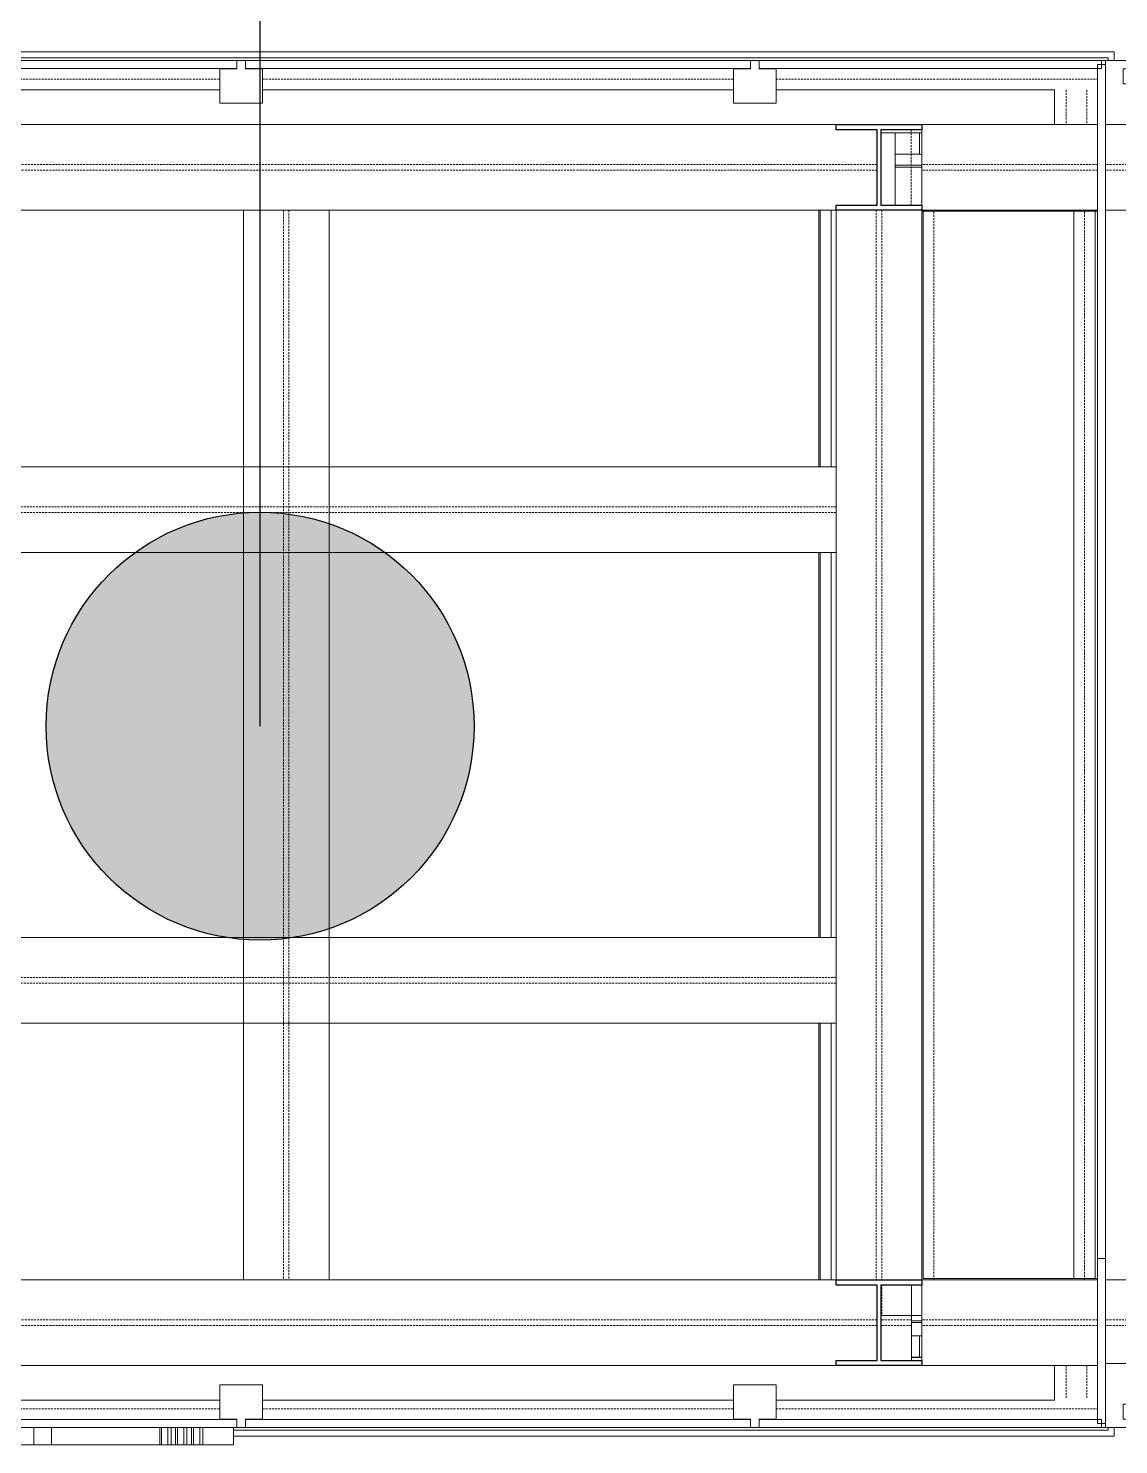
# Model space of a CAD drawing. Header units: millimetres. Extents: x 984 to 425800, y -34355 to 59419.
# Drawn here: x 162264 to 164811, y 12667 to 15977 of the extents above; entities that cross this region are included whole.
import ezdxf

# ---------------------------------------------------------------- set-up
doc = ezdxf.new("R2010")
doc.units = ezdxf.units.MM
doc.linetypes.add('DPA_Hidden 100', pattern=[7.2, 4.7, -2.5])
for name, color, linetype, lineweight in [('A-GENM', 1, 'Continuous', 9), ('A-GLAZ-CURT', 2, 'Continuous', 9), ('A-GLAZ-CWMG', 2, 'Continuous', 9), ('A-ROOF', 2, 'Continuous', 9), ('A-ROOM-IDEN', 3, 'Continuous', 25), ('I-WALL-E', 2, 'Continuous', 9), ('S-BEAM', 2, 'Continuous', 9), ('S-COLS', 6, 'Continuous', 25), ('S-COLS-E', 2, 'Continuous', 9)]:
    doc.layers.add(name, color=color, linetype=linetype, lineweight=lineweight)

# ---------------------------------------------------------------- blocks, each defined once
blk = doc.blocks.new('System Panel - DPA-AR_SP_Glass Panel 19mm-17713060-4110-01 GROUND LEVEL - REFLECTED CEILING PLAN')
at = {"layer": 'A-GLAZ-CURT'}
for p, q in [((-400.125, -9.5), (-400.125, 9.5)), ((-400.125, 9.5), (400.125, 9.5)), ((400.125, 9.5), (400.125, -9.5)), ((400.125, -9.5), (-400.125, -9.5))]:
    blk.add_line(p, q, dxfattribs=at)
blk = doc.blocks.new('H-Wide Flange-Column - H200x200x49_9-17718764-4110-01 GROUND LEVEL - REFLECTED CEILING PLAN')
at = {"layer": 'S-COLS'}
for p, q in [((-100, 100), (100, 100)), ((-100, 88), (-100, 100)), ((100, 100), (100, 88)), ((-4, 88), (-100, 88)), ((-4, -88), (-4, 88)), ((100, 88), (4, 88)), ((4, 88), (4, -88)), ((-100, -100), (-100, -88)), ((-100, -88), (-4, -88)), ((4, -88), (100, -88)), ((100, -88), (100, -100)), ((100, -100), (-100, -100))]:
    blk.add_line(p, q, dxfattribs=at)
blk = doc.blocks.new('H-Wide Flange-Column - H200x200x49_9-V222-4110-01 GROUND LEVEL - REFLECTED CEILING PLAN')
at = {"layer": 'S-COLS'}
for p, q in [((-100, 100), (100, 100)), ((-100, 88), (-100, 100)), ((100, 100), (100, 88)), ((-4, 88), (-100, 88)), ((-4, -88), (-4, 88)), ((100, 88), (4, 88)), ((4, 88), (4, -88)), ((-100, -100), (-100, -88)), ((-100, -88), (-4, -88)), ((4, -88), (100, -88)), ((100, -88), (100, -100)), ((100, -100), (-100, -100))]:
    blk.add_line(p, q, dxfattribs=at)
blk = doc.blocks.new('System Panel - DPA-AR_SP_Glass Panel 19mm-17713062-4110-01 GROUND LEVEL - REFLECTED CEILING PLAN')
at = {"layer": 'A-GLAZ-CURT'}
for p, q in [((-400.125, -9.5), (-400.125, 9.5)), ((-400.125, 9.5), (400.125, 9.5)), ((400.125, 9.5), (400.125, -9.5)), ((400.125, -9.5), (-400.125, -9.5))]:
    blk.add_line(p, q, dxfattribs=at)
blk = doc.blocks.new('System Panel - DPA-AR_SP_Glass Panel 19mm-18236016-4110-01 GROUND LEVEL - REFLECTED CEILING PLAN')
at = {"layer": 'A-GLAZ-CURT'}
for p, q in [((-1395.2, -9.5), (-1395.2, 9.5)), ((-1395.2, 9.5), (1395.2, 9.5)), ((-1395.2, 9.5), (-1395.2, 0)), ((1395.2, 9.5), (1395.2, -9.5)), ((1395.2, -9.5), (-1395.2, -9.5))]:
    blk.add_line(p, q, dxfattribs=at)
blk = doc.blocks.new('H-Wide Flange Beams - H200x200x49_9-17713023-4110-01 GROUND LEVEL - REFLECTED CEILING PLAN')
at = {"layer": 'S-BEAM'}
for p, q in [((2567.9, 100), (-631, 100)), ((-631, 100), (2567.9, 100)), ((-631, 100), (2567.9, 100)), ((-631, 100), (2567.9, 100)), ((-631, -100), (2468, -100)), ((-631, -100), (2468, -100)), ((-631, -100), (2468, -100)), ((-631, -100), (2468, -100))]:
    blk.add_line(p, q, dxfattribs=at)
blk = doc.blocks.new('H-Wide Flange Beams - H200x200x49_9-17713024-4110-01 GROUND LEVEL - REFLECTED CEILING PLAN')
at = {"layer": 'S-BEAM'}
for p, q in [((-596.1, 100), (-1196, 100)), ((-1196, 100), (-596.1, 100)), ((-1196, 100), (-596.1, 100)), ((-1196, 100), (1291, 100)), ((503.9, 100), (-396.1, 100)), ((-396.1, 100), (503.9, 100)), ((-396.1, 100), (503.9, 100)), ((1291, 100), (703.9, 100)), ((703.9, 100), (1291, 100)), ((703.9, 100), (1291, 100)), ((-1279, -4), (-1279, -100)), ((-1279, -100), (-1279, -75.8)), ((-1279, -75.8), (-1279, -100)), ((-1279, -100), (-1279, -75.8)), ((-1279, -100), (1291, -100)), ((-1279, -100), (1291, -100)), ((-1279, -100), (1291, -100)), ((-1279, -100), (1291, -100))]:
    blk.add_line(p, q, dxfattribs=at)
at = {"layer": 'S-BEAM', "linetype": 'DPA_Hidden 100'}
blk.add_line((-1206.8, -6.5), (-1279, -6.5), dxfattribs=at)
blk = doc.blocks.new('DPA_SQ_50x50x3_2 - SQ 50X50X3_2-17713022-4110-01 GROUND LEVEL - REFLECTED CEILING PLAN')
at = {"layer": 'S-BEAM', "linetype": 'DPA_Hidden 100'}
blk.add_line((-1408.2, 0), (1092, 0), dxfattribs=at)
blk = doc.blocks.new('L03_Flashing_6 - L03_Flashing_3-17719198-4110-01 GROUND LEVEL - REFLECTED CEILING PLAN')
at = {"layer": 'A-ROOF'}
for p, q in [((-1824825, 19999.2), (-1825177, 19999.2)), ((-1825177, 19999.2), (-1824775.8, 19999.2)), ((-1825177, 19999.2), (-1825177, 17504.9)), ((-1825177, 17504.9), (-1825177, 19999.2)), ((-1824769.8, 19999.2), (-1825171, 19999.2)), ((-1825171, 19999.2), (-1824831, 19999.2)), ((-1824831, 19999.2), (-1824769.8, 19999.2)), ((-1824775, 19999.2), (-1824825, 19999.2)), ((-1824825, 19999.2), (-1824825, 17504.9)), ((-1824825, 17504.9), (-1824825, 19999.2)), ((-1824775.8, 19999.2), (-1824769.8, 19999.2)), ((-1824775, 17504.9), (-1824775, 19999.2)), ((-1824775, 17504.9), (-1824775, 19999.2)), ((-1824701.3, 19999.2), (-1824689.7, 19999.2)), ((-1824689.7, 19999.2), (-1824701.3, 19999.2)), ((-1824689.7, 17504.9), (-1824689.7, 19999.2)), ((-1824689.7, 17504.9), (-1824689.7, 19999.2)), ((-1824775.8, 17504.9), (-1825177, 17504.9)), ((-1825177, 17504.9), (-1824825, 17504.9)), ((-1824831, 17504.9), (-1825171, 17504.9)), ((-1825171, 17504.9), (-1824769.8, 17504.9)), ((-1824769.8, 17504.9), (-1824831, 17504.9)), ((-1824825, 17504.9), (-1824775, 17504.9)), ((-1824769.8, 17504.9), (-1824775.8, 17504.9)), ((-1824700.7, 17504.9), (-1824689.7, 17504.9)), ((-1824689.7, 17504.9), (-1824700.7, 17504.9))]:
    blk.add_line(p, q, dxfattribs=at)
blk = doc.blocks.new('H-Wide Flange Beams - H200x200x49_9-17713027-4110-01 GROUND LEVEL - REFLECTED CEILING PLAN')
at = {"layer": 'S-BEAM'}
for p, q in [((-1196, 100), (-1196, -100)), ((-1196, -100), (-1196, 100)), ((-1196, 100), (-1196, 4)), ((-1196, 4), (-1196, 100)), ((1304, 100), (-1196, 100)), ((-1196, 100), (1304, 100)), ((-1196, 100), (1304, 100)), ((-1196, 100), (1304, 100)), ((1304, 100), (1304, 4)), ((1304, 4), (1304, 100)), ((1304, 100), (1304, -100)), ((1304, -100), (1304, 100)), ((-1196, -100), (-1196, -4)), ((-1196, -4), (-1196, -100)), ((1304, -100), (1304, -4)), ((1304, -4), (1304, -100)), ((-1196, -100), (1304, -100)), ((-1196, -100), (1304, -100)), ((-1196, -100), (1304, -100)), ((-1196, -100), (1304, -100))]:
    blk.add_line(p, q, dxfattribs=at)
at = {"layer": 'S-BEAM', "linetype": 'DPA_Hidden 100'}
for p, q in [((1304, 6.5), (-1196, 6.5)), ((1304, -6.5), (-1196, -6.5))]:
    blk.add_line(p, q, dxfattribs=at)
blk = doc.blocks.new('System Panel - DPA-AR_SP_Glass Panel 19mm-17713068-4110-01 GROUND LEVEL - REFLECTED CEILING PLAN')
at = {"layer": 'A-GLAZ-CURT'}
for p, q in [((-590, -9.5), (-590, 9.5)), ((-590, 9.5), (590, 9.5)), ((590, 9.5), (590, -9.5)), ((590, -9.5), (-590, -9.5))]:
    blk.add_line(p, q, dxfattribs=at)
blk = doc.blocks.new('Rectangular Mullion - DPA_AR_Glass Lift Rev B-17712988-4110-01 GROUND LEVEL - REFLECTED CEILING PLAN')
at = {"layer": 'A-GLAZ-CWMG'}
for p, q in [((50, 90.5), (-50, 90.5)), ((-50, 90.5), (-50, 10.5)), ((50, 10.5), (50, 90.5)), ((-50, 10.5), (-10, 10.5)), ((-10, 10.5), (-10, -9.5)), ((10, -9.5), (10, 10.5)), ((10, 10.5), (50, 10.5)), ((-10, -9.5), (10, -9.5))]:
    blk.add_line(p, q, dxfattribs=at)
blk = doc.blocks.new('System Panel - DPA-AR_SP_Glass Panel 19mm-17713069-4110-01 GROUND LEVEL - REFLECTED CEILING PLAN')
at = {"layer": 'A-GLAZ-CURT'}
for p, q in [((-590, -9.5), (-590, 9.5)), ((-590, 9.5), (590, 9.5)), ((590, 9.5), (590, -9.5)), ((590, -9.5), (-590, -9.5))]:
    blk.add_line(p, q, dxfattribs=at)
blk = doc.blocks.new('Rectangular Mullion - DPA_AR_Glass Lift Rev B-17712989-4110-01 GROUND LEVEL - REFLECTED CEILING PLAN')
at = {"layer": 'A-GLAZ-CWMG'}
for p, q in [((10, 9.5), (-10, 9.5)), ((-10, 9.5), (-10, -10.5)), ((10, -10.5), (10, 9.5)), ((-10, -10.5), (-50, -10.5)), ((-50, -10.5), (-50, -90.5)), ((50, -10.5), (10, -10.5)), ((50, -90.5), (50, -10.5)), ((-50, -90.5), (50, -90.5))]:
    blk.add_line(p, q, dxfattribs=at)
blk = doc.blocks.new('H-Wide Flange Beams - H200x200x49_9-17713028-4110-01 GROUND LEVEL - REFLECTED CEILING PLAN')
at = {"layer": 'S-BEAM'}
for p, q in [((-173.4, 100), (-773.3, 100)), ((-773.3, 100), (-173.4, 100)), ((-773.3, 100), (-173.4, 100)), ((-773.3, 100), (1726.3, 100)), ((926.6, 100), (26.6, 100)), ((26.6, 100), (926.6, 100)), ((26.6, 100), (926.6, 100)), ((1726.3, 100), (1126.6, 100)), ((1126.6, 100), (1726.3, 100)), ((1126.6, 100), (1726.3, 100)), ((1726.3, 100), (1726.3, 4)), ((1726.3, 4), (1726.3, 100)), ((1726.3, 100), (1726.3, -100)), ((1726.3, -100), (1726.3, 100)), ((1726.3, -100), (1726.3, -4)), ((1726.3, -4), (1726.3, -100)), ((-773.3, -100), (-173.4, -100)), ((-773.3, -100), (-173.4, -100)), ((-773.3, -100), (-173.4, -100)), ((-773.3, -100), (1726.3, -100)), ((26.6, -100), (926.6, -100)), ((26.6, -100), (926.6, -100)), ((26.6, -100), (926.6, -100)), ((1126.6, -100), (1726.3, -100)), ((1126.6, -100), (1726.3, -100)), ((1126.6, -100), (1726.3, -100))]:
    blk.add_line(p, q, dxfattribs=at)
at = {"layer": 'S-BEAM', "linetype": 'DPA_Hidden 100'}
for p, q in [((1726.3, 6.5), (-773.3, 6.5)), ((1726.3, -6.5), (-773.3, -6.5))]:
    blk.add_line(p, q, dxfattribs=at)
blk = doc.blocks.new('H-Wide Flange Beams - H200x200x49_9-17713029-4110-01 GROUND LEVEL - REFLECTED CEILING PLAN')
at = {"layer": 'S-BEAM'}
for p, q in [((1111.4, 100), (-603.6, 100)), ((1111.4, 100), (-603.6, 100)), ((1111.4, 100), (-603.6, 100)), ((2496.4, 100), (-603.6, 100)), ((2496.4, 100), (1311.4, 100)), ((2496.4, 100), (1311.4, 100)), ((2496.4, 100), (1311.4, 100)), ((-603.6, -100), (1111.4, -100)), ((1111.4, -100), (-603.6, -100)), ((1111.4, -100), (-603.6, -100)), ((2496.4, -100), (-603.6, -100)), ((1311.4, -100), (2496.4, -100)), ((2496.4, -100), (1311.4, -100)), ((2496.4, -100), (1311.4, -100))]:
    blk.add_line(p, q, dxfattribs=at)
at = {"layer": 'S-BEAM', "linetype": 'DPA_Hidden 100'}
for p, q in [((2496.4, 6.5), (-603.6, 6.5)), ((2496.4, -6.5), (-603.6, -6.5))]:
    blk.add_line(p, q, dxfattribs=at)
blk = doc.blocks.new('MRTA LOGO_700H - MRTA LOGO_700H-17686055-4110-01 GROUND LEVEL - REFLECTED CEILING PLAN')
at = {"layer": 'A-GENM'}
for p, q in [((-855522.2, 12707), (-855118.1, 12707)), ((-855118.1, 12707), (-855522.2, 12707)), ((-855522.2, 12667), (-855522.2, 12707)), ((-855315.9, 12707), (-855446.4, 12707)), ((-855446.4, 12707), (-855393, 12707)), ((-855446.4, 12707), (-855446.4, 12667)), ((-855288.9, 12707), (-855428, 12707)), ((-855428, 12707), (-855411.8, 12707)), ((-855428, 12707), (-855428, 12667)), ((-855406.2, 12707), (-855382.5, 12707)), ((-855387.4, 12707), (-855363.6, 12707)), ((-855382.5, 12707), (-855318, 12707)), ((-855363.6, 12707), (-855187.9, 12707)), ((-854954.7, 12707), (-855358.9, 12707)), ((-855358.9, 12707), (-854954.7, 12707)), ((-855355.6, 12707), (-855233.7, 12707)), ((-855214.4, 12707), (-855350.9, 12707)), ((-855318, 12707), (-855311.9, 12707)), ((-855229.8, 12707), (-855288.9, 12707)), ((-855288.9, 12707), (-855288.9, 12667)), ((-855188.7, 12707), (-855244.4, 12707)), ((-855244.4, 12707), (-855169.9, 12707)), ((-855244.4, 12707), (-855244.4, 12667)), ((-855229.4, 12707), (-855159.4, 12707)), ((-855173.7, 12707), (-855229.4, 12707)), ((-855159.4, 12707), (-855229.4, 12707)), ((-855229.4, 12707), (-855173.7, 12707)), ((-855187.9, 12707), (-855214.4, 12707)), ((-855118.6, 12707), (-855188.7, 12707)), ((-855188.7, 12707), (-855188.7, 12667)), ((-855169.9, 12707), (-855183.8, 12707)), ((-855183.8, 12707), (-855167.6, 12707)), ((-855138.7, 12707), (-855173.7, 12707)), ((-855173.7, 12707), (-855138.7, 12707)), ((-855162, 12707), (-855138.2, 12707)), ((-855159.4, 12707), (-855138.7, 12707)), ((-855138.7, 12707), (-855159.4, 12707)), ((-855138.2, 12707), (-855087.7, 12707)), ((-855087.7, 12707), (-855137.4, 12707)), ((-855130.7, 12707), (-855073.9, 12707)), ((-855119.6, 12707), (-854972.4, 12707)), ((-854972.4, 12707), (-855119.6, 12707)), ((-855118.1, 12707), (-854954.7, 12707)), ((-854954.7, 12707), (-855118.1, 12707)), ((-855055.5, 12707), (-855111.2, 12707)), ((-855111.2, 12707), (-855111.2, 12667)), ((-854825.3, 12707), (-855092.1, 12707)), ((-855092.1, 12707), (-855057.1, 12707)), ((-855057.1, 12707), (-855092.1, 12707)), ((-855092.1, 12707), (-854825.3, 12707)), ((-855065.4, 12707), (-854995.3, 12707)), ((-855057.1, 12707), (-854755.3, 12707)), ((-854755.3, 12707), (-855057.1, 12707)), ((-854929.3, 12707), (-855055.5, 12707)), ((-855055.5, 12707), (-855055.5, 12667)), ((-854937.4, 12707), (-855049.6, 12707)), ((-855049.6, 12707), (-854937.4, 12707)), ((-854955.4, 12707), (-855011, 12707)), ((-855011, 12707), (-854989.6, 12707)), ((-855011, 12707), (-855011, 12667)), ((-854989.6, 12707), (-855003.5, 12707)), ((-855003.5, 12707), (-854987.1, 12707)), ((-854989.7, 12707), (-854974.5, 12707)), ((-854971.5, 12707), (-854937.4, 12707)), ((-854937.4, 12707), (-854971.5, 12707)), ((-854966.3, 12707), (-854936.5, 12707)), ((-854965.9, 12707), (-854929.3, 12707)), ((-854946.8, 12707), (-854955.4, 12707)), ((-854955.4, 12707), (-854955.4, 12667)), ((-854936.5, 12707), (-854950.4, 12707)), ((-854950.4, 12707), (-854934.3, 12707)), ((-854880.8, 12707), (-854941.8, 12707)), ((-854902.4, 12707), (-854937.4, 12707)), ((-854937.4, 12707), (-854715.4, 12707)), ((-854715.4, 12707), (-854937.4, 12707)), ((-854937.4, 12707), (-854902.4, 12707)), ((-854928.7, 12707), (-854904.9, 12707)), ((-854759.7, 12707), (-854923, 12707)), ((-854923, 12707), (-854819.2, 12707)), ((-854923, 12707), (-854759.7, 12707)), ((-854819.2, 12707), (-854923, 12707)), ((-854854.4, 12707), (-854914.6, 12707)), ((-854911.8, 12707), (-854854.6, 12707)), ((-854904.9, 12707), (-854854.4, 12707)), ((-854645.4, 12707), (-854902.4, 12707)), ((-854902.4, 12707), (-854645.4, 12707)), ((-854822.2, 12707), (-854880.8, 12707)), ((-854880.8, 12707), (-854880.8, 12667)), ((-854849.6, 12707), (-854787.2, 12707)), ((-854721.2, 12707), (-854822.2, 12707)), ((-854822.2, 12707), (-854822.2, 12667)), ((-854819.2, 12707), (-854737.6, 12707)), ((-854737.6, 12707), (-854819.2, 12707)), ((-854702.6, 12707), (-854784.2, 12707)), ((-854784.2, 12707), (-854518.9, 12707)), ((-854518.9, 12707), (-854784.2, 12707)), ((-854784.2, 12707), (-854702.6, 12707)), ((-854781.6, 12707), (-854757.9, 12707)), ((-854527.7, 12707), (-854780.5, 12707)), ((-854780.5, 12707), (-854764.3, 12707)), ((-854780.5, 12707), (-854780.5, 12667)), ((-854737.6, 12707), (-854759.7, 12707)), ((-854759.7, 12707), (-854737.6, 12707)), ((-854758.7, 12707), (-854735, 12707)), ((-854757.9, 12707), (-854721.2, 12707)), ((-854490.5, 12707), (-854743.3, 12707)), ((-854743.3, 12707), (-854727.1, 12707)), ((-854735, 12707), (-854501.2, 12707)), ((-854712.9, 12707), (-854727.3, 12707)), ((-854727.3, 12707), (-854523.2, 12707)), ((-854721.5, 12707), (-854697.7, 12707)), ((-854715.4, 12707), (-854645.4, 12707)), ((-854645.4, 12707), (-854715.4, 12707)), ((-854508.8, 12707), (-854712.9, 12707)), ((-854453.2, 12707), (-854706, 12707)), ((-854706, 12707), (-854689.8, 12707)), ((-854355.5, 12707), (-854702.6, 12707)), ((-854702.6, 12707), (-854355.5, 12707)), ((-854697.7, 12707), (-854464, 12707)), ((-854675.6, 12707), (-854690, 12707)), ((-854690, 12707), (-854485.9, 12707)), ((-854684.2, 12707), (-854660.5, 12707)), ((-854471.5, 12707), (-854675.6, 12707)), ((-854660.5, 12707), (-854426.7, 12707)), ((-854638.4, 12707), (-854652.8, 12707)), ((-854652.8, 12707), (-854448.7, 12707)), ((-854434.3, 12707), (-854638.4, 12707)), ((-854527.7, 12707), (-854527.7, 12667)), ((-854523.2, 12667), (-854523.2, 12707)), ((-854501.2, 12707), (-854508.8, 12707)), ((-854508.8, 12707), (-854508.8, 12667)), ((-854501.2, 12707), (-854501.2, 12667)), ((-854490.5, 12707), (-854490.5, 12667)), ((-854485.9, 12707), (-854485.9, 12667)), ((-854464, 12707), (-854471.5, 12707)), ((-854471.5, 12707), (-854471.5, 12667)), ((-854464, 12667), (-854464, 12707)), ((-854453.2, 12707), (-854453.2, 12667)), ((-854448.7, 12707), (-854448.7, 12667)), ((-854426.7, 12707), (-854434.3, 12707)), ((-854434.3, 12707), (-854434.3, 12667)), ((-854426.7, 12667), (-854426.7, 12707)), ((-854355.5, 12667), (-854355.5, 12707)), ((-855522.2, 12667), (-855118.1, 12667)), ((-855118.1, 12667), (-855522.2, 12667)), ((-855393, 12667), (-855446.4, 12667)), ((-855446.4, 12667), (-855315.9, 12667)), ((-855411.8, 12667), (-855428, 12667)), ((-855428, 12667), (-855288.9, 12667)), ((-855382.5, 12667), (-855406.2, 12667)), ((-855363.6, 12667), (-855387.4, 12667)), ((-855318, 12667), (-855382.5, 12667)), ((-855187.9, 12667), (-855363.6, 12667)), ((-854954.7, 12667), (-855358.9, 12667)), ((-855358.9, 12667), (-854954.7, 12667)), ((-855233.7, 12667), (-855355.6, 12667)), ((-855350.9, 12667), (-855214.4, 12667)), ((-855311.9, 12667), (-855318, 12667)), ((-855288.9, 12667), (-855229.8, 12667)), ((-855169.9, 12667), (-855244.4, 12667)), ((-855244.4, 12667), (-855188.7, 12667)), ((-855229.4, 12667), (-855173.7, 12667)), ((-855159.4, 12667), (-855229.4, 12667)), ((-855173.7, 12667), (-855229.4, 12667)), ((-855229.4, 12667), (-855159.4, 12667)), ((-855214.4, 12667), (-855187.9, 12667)), ((-855188.7, 12667), (-855118.6, 12667)), ((-855167.6, 12667), (-855183.8, 12667)), ((-855183.8, 12667), (-855169.9, 12667)), ((-855173.7, 12667), (-855138.7, 12667)), ((-855138.7, 12667), (-855173.7, 12667)), ((-855138.2, 12667), (-855162, 12667)), ((-855138.7, 12667), (-855159.4, 12667)), ((-855159.4, 12667), (-855138.7, 12667)), ((-855087.7, 12667), (-855138.2, 12667)), ((-855137.4, 12667), (-855087.7, 12667)), ((-855073.9, 12667), (-855130.7, 12667)), ((-855119.6, 12667), (-854972.4, 12667)), ((-854972.4, 12667), (-855119.6, 12667)), ((-855118.6, 12667), (-855111.2, 12667)), ((-855118.1, 12667), (-854954.7, 12667)), ((-854954.7, 12667), (-855118.1, 12667)), ((-855111.2, 12667), (-855055.5, 12667)), ((-854825.3, 12667), (-855092.1, 12667)), ((-855092.1, 12667), (-855057.1, 12667)), ((-855057.1, 12667), (-855092.1, 12667)), ((-855092.1, 12667), (-854825.3, 12667)), ((-854995.3, 12667), (-855065.4, 12667)), ((-855057.1, 12667), (-854755.3, 12667)), ((-854755.3, 12667), (-855057.1, 12667)), ((-855055.5, 12667), (-854929.3, 12667)), ((-854937.4, 12667), (-855049.6, 12667)), ((-855049.6, 12667), (-854937.4, 12667)), ((-854989.6, 12667), (-855011, 12667)), ((-855011, 12667), (-854955.4, 12667)), ((-854987.1, 12667), (-855003.5, 12667)), ((-855003.5, 12667), (-854989.6, 12667)), ((-854974.5, 12667), (-854989.7, 12667)), ((-854971.5, 12667), (-854937.4, 12667)), ((-854937.4, 12667), (-854971.5, 12667)), ((-854936.5, 12667), (-854966.3, 12667)), ((-854929.3, 12667), (-854965.9, 12667)), ((-854955.4, 12667), (-854946.8, 12667)), ((-854934.3, 12667), (-854950.4, 12667)), ((-854950.4, 12667), (-854936.5, 12667)), ((-854946.8, 12667), (-854941.8, 12667)), ((-854941.8, 12667), (-854880.8, 12667)), ((-854715.4, 12667), (-854937.4, 12667)), ((-854937.4, 12667), (-854902.4, 12667)), ((-854902.4, 12667), (-854937.4, 12667)), ((-854937.4, 12667), (-854715.4, 12667)), ((-854904.9, 12667), (-854928.7, 12667)), ((-854819.2, 12667), (-854923, 12667)), ((-854923, 12667), (-854759.7, 12667)), ((-854923, 12667), (-854819.2, 12667)), ((-854759.7, 12667), (-854923, 12667)), ((-854914.6, 12667), (-854854.4, 12667)), ((-854854.6, 12667), (-854911.8, 12667)), ((-854854.4, 12667), (-854904.9, 12667)), ((-854902.4, 12667), (-854645.4, 12667)), ((-854645.4, 12667), (-854902.4, 12667)), ((-854880.8, 12667), (-854822.2, 12667)), ((-854787.2, 12667), (-854849.6, 12667)), ((-854822.2, 12667), (-854721.2, 12667)), ((-854737.6, 12667), (-854819.2, 12667)), ((-854819.2, 12667), (-854737.6, 12667)), ((-854702.6, 12667), (-854784.2, 12667)), ((-854784.2, 12667), (-854518.9, 12667)), ((-854518.9, 12667), (-854784.2, 12667)), ((-854784.2, 12667), (-854702.6, 12667)), ((-854757.9, 12667), (-854781.6, 12667)), ((-854764.3, 12667), (-854780.5, 12667)), ((-854780.5, 12667), (-854527.7, 12667)), ((-854759.7, 12667), (-854737.6, 12667)), ((-854737.6, 12667), (-854759.7, 12667)), ((-854735, 12667), (-854758.7, 12667)), ((-854721.2, 12667), (-854757.9, 12667)), ((-854727.1, 12667), (-854743.3, 12667)), ((-854743.3, 12667), (-854490.5, 12667)), ((-854501.2, 12667), (-854735, 12667)), ((-854523.2, 12667), (-854727.3, 12667)), ((-854727.3, 12667), (-854712.9, 12667)), ((-854697.7, 12667), (-854721.5, 12667)), ((-854645.4, 12667), (-854715.4, 12667)), ((-854715.4, 12667), (-854645.4, 12667)), ((-854712.9, 12667), (-854508.8, 12667)), ((-854689.8, 12667), (-854706, 12667)), ((-854706, 12667), (-854453.2, 12667)), ((-854355.5, 12667), (-854702.6, 12667)), ((-854702.6, 12667), (-854355.5, 12667)), ((-854464, 12667), (-854697.7, 12667)), ((-854485.9, 12667), (-854690, 12667)), ((-854690, 12667), (-854675.6, 12667)), ((-854660.5, 12667), (-854684.2, 12667)), ((-854675.6, 12667), (-854471.5, 12667)), ((-854426.7, 12667), (-854660.5, 12667)), ((-854448.7, 12667), (-854652.8, 12667)), ((-854652.8, 12667), (-854638.4, 12667)), ((-854638.4, 12667), (-854434.3, 12667)), ((-854527.7, 12667), (-854523.2, 12667)), ((-854508.8, 12667), (-854501.2, 12667)), ((-854490.5, 12667), (-854485.9, 12667)), ((-854471.5, 12667), (-854464, 12667)), ((-854453.2, 12667), (-854448.7, 12667)), ((-854434.3, 12667), (-854426.7, 12667))]:
    blk.add_line(p, q, dxfattribs=at)
blk = doc.blocks.new('Rectangular Mullion - DPA-AR_Rectangular_Mullion_Bottom_Left _Flip-17713076-4110-01 GROUND LEVEL - REFLECTED CEILING PLAN')
at = {"layer": 'A-GLAZ-CWMG'}
for p, q in [((-65, 37.5), (0, 37.5)), ((-65, 17.5), (-65, 37.5)), ((0, 37.5), (0, -112.5)), ((-41, 17.5), (-65, 17.5)), ((-41, -17.5), (-41, 17.5)), ((-65, -112.5), (-65, -17.5)), ((-65, -17.5), (-41, -17.5)), ((0, -112.5), (-65, -112.5))]:
    blk.add_line(p, q, dxfattribs=at)
blk = doc.blocks.new('Rectangular Mullion - DPA-AR_Rectangular_Mullion_Bottom_Left _Flip-17713079-4110-01 GROUND LEVEL - REFLECTED CEILING PLAN')
at = {"layer": 'A-GLAZ-CWMG'}
for p, q in [((-65, 17.5), (-65, 112.5)), ((-65, 112.5), (0, 112.5)), ((0, 112.5), (0, -37.5)), ((-41, 17.5), (-65, 17.5)), ((-41, -17.5), (-41, 17.5)), ((-65, -37.5), (-65, -17.5)), ((-65, -17.5), (-41, -17.5)), ((0, -37.5), (-65, -37.5))]:
    blk.add_line(p, q, dxfattribs=at)
blk = doc.blocks.new('DPA_SQ_50x50x3_2 - SQ 50X50X3_2-17713030-4110-01 GROUND LEVEL - REFLECTED CEILING PLAN')
at = {"layer": 'S-BEAM', "linetype": 'DPA_Hidden 100'}
blk.add_line((-1279.8, 0), (-1103.8, 0), dxfattribs=at)
blk = doc.blocks.new('L03_Flashing_8 - L03_Flashing_3-17719351-4110-01 GROUND LEVEL - REFLECTED CEILING PLAN')
at = {"layer": 'A-ROOF'}
for p, q in [((1191651.7, 575761.3), (1191555.7, 575761.3)), ((1191555.7, 575761.3), (1191651.7, 575761.3)), ((1191651.7, 575694), (1191651.7, 575761.3)), ((1191651.7, 575761.3), (1191651.7, 572899.3)), ((1191651.7, 572984.8), (1191651.7, 575680.8)), ((1191411.5, 575580.6), (1191411.5, 574980.2)), ((1191414.7, 575580.6), (1191414.7, 574980.2)), ((1191440.3, 574980.2), (1191440.3, 575580.6)), ((1191411.5, 574780.2), (1191411.5, 573880.2)), ((1191414.7, 574780.2), (1191414.7, 573880.2)), ((1191440.3, 573880.2), (1191440.3, 574780.2)), ((1191411.5, 573680.2), (1191411.5, 573080.3)), ((1191414.7, 573680.2), (1191414.7, 573080.3)), ((1191440.3, 573080.3), (1191440.3, 573680.2)), ((1191651.7, 572949.7), (1191651.7, 572971.7)), ((1191651.7, 572899.3), (1191627.5, 572899.3)), ((1191627.5, 572899.3), (1191651.7, 572899.3))]:
    blk.add_line(p, q, dxfattribs=at)
blk = doc.blocks.new('Structural Framing 32 - Structural Framing 1-17719388-4110-01 GROUND LEVEL - REFLECTED CEILING PLAN')
at = {"layer": 'S-BEAM'}
for p, q in [((1190011.5, 575781.1), (1188911.5, 575781.1)), ((1190011.5, 575781.1), (1188911.5, 575781.1)), ((1191211.5, 575781.1), (1190111.5, 575781.1)), ((1191211.5, 575781.1), (1190111.5, 575781.1)), ((1191962.2, 575781.1), (1191311.5, 575781.1)), ((1191962.2, 575781.1), (1191311.5, 575781.1)), ((1191962.2, 575700.3), (1191962.2, 575781.1)), ((1191962.2, 575781.1), (1191962.2, 575700.3)), ((1191555.7, 575681.1), (1191651.7, 575681.1)), ((1191651.7, 575681.1), (1191555.7, 575681.1))]:
    blk.add_line(p, q, dxfattribs=at)
blk = doc.blocks.new('Structural Framing 33 - Structural Framing 1-17719402-4110-01 GROUND LEVEL - REFLECTED CEILING PLAN')
at = {"layer": 'S-BEAM'}
for p, q in [((1191651.7, 572819.1), (1191627.5, 572819.1)), ((1191651.7, 572819.1), (1191627.5, 572819.1)), ((1191962.2, 572719.1), (1191962.2, 572800.1)), ((1191962.2, 572800.1), (1191962.2, 572719.1)), ((1188911.5, 572719.1), (1190011.5, 572719.1)), ((1190011.5, 572719.1), (1188911.5, 572719.1)), ((1190111.5, 572719.1), (1191211.5, 572719.1)), ((1191211.5, 572719.1), (1190111.5, 572719.1)), ((1191311.5, 572719.1), (1191962.2, 572719.1)), ((1191962.2, 572719.1), (1191311.5, 572719.1))]:
    blk.add_line(p, q, dxfattribs=at)
blk = doc.blocks.new('Structural Framing 35 - Structural Framing 1-17719428-4110-01 GROUND LEVEL - REFLECTED CEILING PLAN')
at = {"layer": 'S-BEAM'}
for p, q in [((1191646.8, 572949.7), (1191627.5, 572949.7)), ((1191646.8, 572949.7), (1191652, 572949.7)), ((1191646.8, 572899.7), (1191646.8, 572949.7)), ((1191627.5, 572899.7), (1191646.8, 572899.7)), ((1191652, 572899.7), (1191646.8, 572899.7))]:
    blk.add_line(p, q, dxfattribs=at)
blk = doc.blocks.new('Structural Framing 36 - Structural Framing 1-17719441-4110-01 GROUND LEVEL - REFLECTED CEILING PLAN')
at = {"layer": 'S-BEAM'}
for p, q in [((1191646.3, 575761.2), (1191589.2, 575761.2)), ((1191646.3, 575761.2), (1191651.6, 575761.2)), ((1191646.3, 575711.2), (1191646.3, 575761.2)), ((1191589.2, 575711.2), (1191646.3, 575711.2)), ((1191651.6, 575711.2), (1191646.3, 575711.2))]:
    blk.add_line(p, q, dxfattribs=at)
blk = doc.blocks.new('H-Wide Flange Beams - H200x200x49_9-17713033-4110-01 GROUND LEVEL - REFLECTED CEILING PLAN')
at = {"layer": 'S-BEAM'}
for p, q in [((-872, 100), (-872, -100)), ((-872, -100), (-872, 100)), ((-872, 100), (-872, 4)), ((-872, 4), (-872, 100)), ((-461.5, 100), (-872, 100)), ((-872, 100), (-461.5, 100)), ((-872, 100), (-461.5, 100)), ((-872, 100), (-461.5, 100)), ((693.1, 100), (-377.5, 100)), ((-377.5, 100), (693.1, 100)), ((1674, 100), (757.9, 100)), ((757.9, 100), (1674, 100)), ((757.9, 100), (1674, 100)), ((757.9, 100), (1674, 100)), ((1674, -100), (1674, 100)), ((-872, -100), (-872, -4)), ((-872, -4), (-872, -100)), ((-872, -100), (-461.5, -100)), ((-872, -100), (-461.5, -100)), ((-872, -100), (-461.5, -100)), ((-872, -100), (-461.5, -100)), ((-442.5, -100), (1578, -100)), ((-442.5, -100), (1674, -100)), ((-392.9, -100), (1578, -100)), ((-392.9, -100), (1578, -100))]:
    blk.add_line(p, q, dxfattribs=at)
at = {"layer": 'S-BEAM', "linetype": 'DPA_Hidden 100'}
for p, q in [((-461.5, 6.5), (-872, 6.5)), ((1674, 6.5), (-442.5, 6.5)), ((-461.5, -6.5), (-872, -6.5)), ((1674, -6.5), (-442.5, -6.5))]:
    blk.add_line(p, q, dxfattribs=at)
blk = doc.blocks.new('H-Wide Flange Beams - H200x200x49_9-17713034-4110-01 GROUND LEVEL - REFLECTED CEILING PLAN')
at = {"layer": 'S-BEAM'}
for p, q in [((-872, 100), (-872, -100)), ((-872, -100), (-872, 100)), ((-872, 100), (-872, 4)), ((-872, 4), (-872, 100)), ((-461.5, 100), (-872, 100)), ((-872, 100), (-461.5, 100)), ((-872, 100), (-461.5, 100)), ((-872, 100), (-461.5, 100)), ((1578, 100), (-442.5, 100)), ((-442.5, 100), (1673.9, 100)), ((-392.4, 100), (1578, 100)), ((-392.4, 100), (1578, 100)), ((1673.9, -100), (1673.9, 100)), ((-872, -100), (-872, -4)), ((-872, -4), (-872, -100)), ((-872, -100), (-461.5, -100)), ((-872, -100), (-461.5, -100)), ((-872, -100), (-461.5, -100)), ((-872, -100), (-461.5, -100)), ((-377.5, -100), (692.5, -100)), ((-377.5, -100), (692.5, -100)), ((757.5, -100), (1673.9, -100)), ((757.5, -100), (1673.9, -100)), ((757.5, -100), (1673.9, -100)), ((757.5, -100), (1673.9, -100))]:
    blk.add_line(p, q, dxfattribs=at)
at = {"layer": 'S-BEAM', "linetype": 'DPA_Hidden 100'}
for p, q in [((-461.5, 6.5), (-872, 6.5)), ((1673.9, 6.5), (-442.5, 6.5)), ((-461.5, -6.5), (-872, -6.5)), ((1673.9, -6.5), (-442.5, -6.5))]:
    blk.add_line(p, q, dxfattribs=at)
blk = doc.blocks.new('Structural Framing 37 - Structural Framing 1-17719488-4110-01 GROUND LEVEL - REFLECTED CEILING PLAN')
at = {"layer": 'S-BEAM'}
for p, q in [((1191232.7, 573080.3), (1191232.1, 575580.6)), ((1191232.7, 573080.3), (1191232.1, 575580.6)), ((1191182.7, 573080.3), (1191182.6, 573581.7)), ((1191182.6, 573578.9), (1191182.7, 573080.3))]:
    blk.add_line(p, q, dxfattribs=at)
blk = doc.blocks.new('System Panel - DPA-AR_SP_Glass Panel 19mm-18235950-4110-01 GROUND LEVEL - REFLECTED CEILING PLAN')
at = {"layer": 'A-GLAZ-CURT'}
for p, q in [((107.2, -9.5), (107.2, 9.5)), ((107.2, 9.5), (492.8, 9.5)), ((492.8, 9.5), (492.8, -9.5)), ((492.8, 9.5), (492.8, 0)), ((492.8, -9.5), (107.2, -9.5))]:
    blk.add_line(p, q, dxfattribs=at)
blk = doc.blocks.new('DPA_SQ_50x50x3_2 - SQ 50X50X3_2-V223-4110-01 GROUND LEVEL - REFLECTED CEILING PLAN')
at = {"layer": 'S-BEAM', "linetype": 'DPA_Hidden 100'}
blk.add_line((-1222.6, 0), (-1103.8, 0), dxfattribs=at)
blk = doc.blocks.new('H-Wide Flange Beams - H200x200x49_9-17713035-4110-01 GROUND LEVEL - REFLECTED CEILING PLAN')
at = {"layer": 'S-BEAM'}
for p, q in [((2537.9, 100), (-660.5, 100)), ((-660.5, 100), (2537.9, 100)), ((-660.5, 100), (2537.9, 100)), ((-660.5, 100), (2537.9, 100)), ((-660.5, -100), (2537.9, -100)), ((-660.5, -100), (2537.9, -100)), ((-660.5, -100), (2537.9, -100)), ((-660.5, -100), (2537.9, -100))]:
    blk.add_line(p, q, dxfattribs=at)
at = {"layer": 'S-BEAM', "linetype": 'DPA_Hidden 100'}
for p, q in [((2534.5, 6.5), (-660.5, 6.5)), ((2534.5, -6.5), (-660.5, -6.5))]:
    blk.add_line(p, q, dxfattribs=at)
blk = doc.blocks.new('H-Wide Flange Beams - H200x200x49_9-17713036-4110-01 GROUND LEVEL - REFLECTED CEILING PLAN')
at = {"layer": 'S-BEAM'}
for p, q in [((977.1, 100), (-736.5, 100)), ((-736.5, 100), (977.1, 100)), ((-736.5, 100), (977.1, 100)), ((-736.5, 100), (2537.9, 100)), ((2362.1, 100), (1177.1, 100)), ((1177.1, 100), (2362.1, 100)), ((1177.1, 100), (2362.1, 100)), ((2537.9, -88), (2537.9, 88)), ((2537.9, 17), (2537.9, 4)), ((2537.9, 4), (2537.9, 17)), ((2537.9, 17), (2537.9, -88)), ((2537.9, -88), (2537.9, -4)), ((2537.9, -4), (2537.9, -88)), ((-736.5, -100), (2537.9, -100)), ((-736.5, -100), (2537.9, -100)), ((-736.5, -100), (2537.9, -100)), ((-736.5, -100), (2537.9, -100))]:
    blk.add_line(p, q, dxfattribs=at)
at = {"layer": 'S-BEAM', "linetype": 'DPA_Hidden 100'}
for p, q in [((2537.9, 6.5), (2466.1, 6.5)), ((2537.9, -6.5), (2466.1, -6.5))]:
    blk.add_line(p, q, dxfattribs=at)
blk = doc.blocks.new('H-Wide Flange Beams - H200x200x49_9-17713037-4110-01 GROUND LEVEL - REFLECTED CEILING PLAN')
at = {"layer": 'S-BEAM'}
for p, q in [((2567.9, 100), (-631.8, 100)), ((-631.8, 100), (2567.9, 100)), ((-631.8, 100), (2567.9, 100)), ((-631.8, 100), (2567.9, 100)), ((-631.8, -100), (2468, -100)), ((-631.8, -100), (2468, -100)), ((-631.8, -100), (2468, -100)), ((-631.8, -100), (2468, -100))]:
    blk.add_line(p, q, dxfattribs=at)
at = {"layer": 'S-BEAM', "linetype": 'DPA_Hidden 100'}
for p, q in [((2564, 6.5), (-631.8, 6.5)), ((2564, -6.5), (-631.8, -6.5))]:
    blk.add_line(p, q, dxfattribs=at)
blk = doc.blocks.new('DPA_SQ_50x50x3_2 - SQ 50X50X3_2-17713038-4110-01 GROUND LEVEL - REFLECTED CEILING PLAN')
at = {"layer": 'S-BEAM', "linetype": 'DPA_Hidden 100'}
for p, q in [((-1372.7, 0), (-1292, 0)), ((1608.2, 0), (1684.2, 0))]:
    blk.add_line(p, q, dxfattribs=at)
blk = doc.blocks.new('I-Beams - I150x75x5_5-17713039-4110-01 GROUND LEVEL - REFLECTED CEILING PLAN')
at = {"layer": 'S-BEAM'}
for p, q in [((1485, -4), (1485, -37.5)), ((1485, -37.5), (1485, -4)), ((1485, -4), (1485, -37.5)), ((1485, -37.5), (1485, -4)), ((1316, -37.5), (1485, -37.5)), ((1316, -37.5), (1485, -37.5)), ((1316, -37.5), (1485, -37.5)), ((1316, -37.5), (1485, -37.5))]:
    blk.add_line(p, q, dxfattribs=at)
blk = doc.blocks.new('DPA_SQ_50x50x3_2 - SQ 50X50X3_2-17713040-4110-01 GROUND LEVEL - REFLECTED CEILING PLAN')
at = {"layer": 'S-BEAM', "linetype": 'DPA_Hidden 100'}
for p, q in [((-1462.3, 0), (-362.3, 0)), ((-262.3, 0), (837.7, 0)), ((937.7, 0), (1688.5, 0))]:
    blk.add_line(p, q, dxfattribs=at)
blk = doc.blocks.new('H-Wide Flange Beams - H200x200x49_9-18135801-4110-01 GROUND LEVEL - REFLECTED CEILING PLAN')
at = {"layer": 'S-BEAM'}
for p, q in [((1111.4, 100), (-603.5, 100)), ((1111.4, 100), (-603.5, 100)), ((1111.4, 100), (-603.5, 100)), ((2496.4, 100), (-603.5, 100)), ((2496.4, 100), (1311.4, 100)), ((2496.4, 100), (1311.4, 100)), ((2496.4, 100), (1311.4, 100)), ((-603.5, -100), (1111.4, -100)), ((1111.4, -100), (-603.5, -100)), ((1111.4, -100), (-603.5, -100)), ((2496.4, -100), (-603.5, -100)), ((1311.4, -100), (2496.4, -100)), ((2496.4, -100), (1311.4, -100)), ((2496.4, -100), (1311.4, -100))]:
    blk.add_line(p, q, dxfattribs=at)
at = {"layer": 'S-BEAM', "linetype": 'DPA_Hidden 100'}
for p, q in [((2496.4, 6.5), (-603.5, 6.5)), ((2496.4, -6.5), (-603.5, -6.5))]:
    blk.add_line(p, q, dxfattribs=at)

msp = doc.modelspace()

# ---------------------------------------------------------------- hatches: boundary and pattern name
at = {"layer": 'A-ROOM-IDEN'}
h = msp.add_hatch(color=256, dxfattribs=at)
edge = h.paths.add_edge_path()
edge.add_arc((162805, 14346.1), 500, 0, 360)

# ---------------------------------------------------------------- linework, layer by layer
at = {"layer": 'A-GENM'}
for p, q in [((164800.5, 15922), (160681, 15922)), ((160681, 15922), (164800.5, 15922)), ((164800.5, 15902), (164800.5, 15922)), ((164800.5, 15922), (164800.5, 15902)), ((160695, 15908), (164786.5, 15908)), ((160695, 15908), (164786.5, 15908)), ((160701, 15902), (164780.5, 15902)), ((160701, 15902), (164780.5, 15902)), ((164780.5, 15752.3), (164780.5, 15902)), ((164780.5, 15902), (164780.5, 15752.3)), ((164786.5, 15902), (164786.5, 15908)), ((164786.5, 15908), (164786.5, 15902)), ((164351, 15656.8), (164288.5, 15656.8)), ((164351, 15652.5), (164288.5, 15652.5)), ((164326.8, 12956.5), (164351, 12956.5)), ((164326.8, 12952.2), (164351, 12952.2)), ((164780.5, 12707), (164780.5, 12852)), ((164780.5, 12852), (164780.5, 12707)), ((164780.5, 12707), (160701, 12707)), ((160701, 12707), (164780.5, 12707)), ((164786.5, 12701), (162742.6, 12701)), ((162742.6, 12701), (164786.5, 12701)), ((164800.5, 12687), (162742.6, 12687)), ((162742.6, 12687), (164800.5, 12687)), ((164786.5, 12701), (164786.5, 12707)), ((164786.5, 12707), (164786.5, 12701)), ((164800.5, 12687), (164800.5, 12707)), ((164800.5, 12707), (164800.5, 12687))]:
    msp.add_line(p, q, dxfattribs=at)
at = {"layer": 'A-ROOF'}
for p, q in [((164655.5, 15549.3), (164761.5, 15549.3)), ((164761.5, 15549.3), (164655.5, 15549.3)), ((164761.5, 13055), (164655.5, 13055)), ((164655.5, 13055), (164761.5, 13055))]:
    msp.add_line(p, q, dxfattribs=at)
at = {"layer": 'A-ROOM-IDEN'}
msp.add_line((162805, 14346.1), (162805, 23596.8), dxfattribs=at)
msp.add_circle((162805, 14346.1), 500, dxfattribs=at)
at = {"layer": 'I-WALL-E'}
for p, q in [((164351, 15552.3), (164761.5, 15552.3)), ((164761.5, 15552.3), (164351, 15552.3)), ((164351, 15552.3), (164351, 15549.3)), ((164351, 15549.3), (164761.5, 15549.3)), ((164761.5, 15549.3), (164351, 15549.3)), ((164351, 12852), (164351, 12872)), ((164351, 12872), (164351, 12852)), ((164351, 12852), (164663, 12852)), ((164663, 12852), (164351, 12852))]:
    msp.add_line(p, q, dxfattribs=at)

# ---------------------------------------------------------------- block references
at = {"layer": 'A-GENM'}
msp.add_blockref('MRTA LOGO_700H - MRTA LOGO_700H-17686055-4110-01 GROUND LEVEL - REFLECTED CEILING PLAN', (1017098.2, 0), dxfattribs=at)
at = {"layer": 'A-GLAZ-CURT'}
for name, p, rotation in [('System Panel - DPA-AR_SP_Glass Panel 19mm-17713069-4110-01 GROUND LEVEL - REFLECTED CEILING PLAN', (162160.7, 15892.5), 180), ('System Panel - DPA-AR_SP_Glass Panel 19mm-17713069-4110-01 GROUND LEVEL - REFLECTED CEILING PLAN', (163360.7, 15892.5), 180), ('System Panel - DPA-AR_SP_Glass Panel 19mm-17713062-4110-01 GROUND LEVEL - REFLECTED CEILING PLAN', (164370.9, 15892.5), 180), ('System Panel - DPA-AR_SP_Glass Panel 19mm-18236016-4110-01 GROUND LEVEL - REFLECTED CEILING PLAN', (164771, 14497.3), 270.000000000001), ('System Panel - DPA-AR_SP_Glass Panel 19mm-18235950-4110-01 GROUND LEVEL - REFLECTED CEILING PLAN', (164771, 13209.3), 270.000000000001), ('System Panel - DPA-AR_SP_Glass Panel 19mm-17713068-4110-01 GROUND LEVEL - REFLECTED CEILING PLAN', (162160.7, 12716.5), 180), ('System Panel - DPA-AR_SP_Glass Panel 19mm-17713068-4110-01 GROUND LEVEL - REFLECTED CEILING PLAN', (163360.7, 12716.5), 180), ('System Panel - DPA-AR_SP_Glass Panel 19mm-17713060-4110-01 GROUND LEVEL - REFLECTED CEILING PLAN', (164370.9, 12716.5), 180)]:
    msp.add_blockref(name, p, dxfattribs=dict(at, rotation=rotation))
at = {"layer": 'A-GLAZ-CWMG', "extrusion": (0, 0, -1)}
for name, p in [('Rectangular Mullion - DPA_AR_Glass Lift Rev B-17712989-4110-01 GROUND LEVEL - REFLECTED CEILING PLAN', (-162760.7, 15892.5)), ('Rectangular Mullion - DPA_AR_Glass Lift Rev B-17712989-4110-01 GROUND LEVEL - REFLECTED CEILING PLAN', (-163960.7, 15892.5)), ('Rectangular Mullion - DPA_AR_Glass Lift Rev B-17712988-4110-01 GROUND LEVEL - REFLECTED CEILING PLAN', (-162760.7, 12716.5)), ('Rectangular Mullion - DPA_AR_Glass Lift Rev B-17712988-4110-01 GROUND LEVEL - REFLECTED CEILING PLAN', (-163960.7, 12716.5))]:
    msp.add_blockref(name, p, dxfattribs=at)
at = {"layer": 'A-GLAZ-CWMG', "rotation": 180}
for name, p in [('Rectangular Mullion - DPA-AR_Rectangular_Mullion_Bottom_Left _Flip-17713079-4110-01 GROUND LEVEL - REFLECTED CEILING PLAN', (164780.5, 15864.5)), ('Rectangular Mullion - DPA-AR_Rectangular_Mullion_Bottom_Left _Flip-17713076-4110-01 GROUND LEVEL - REFLECTED CEILING PLAN', (164780.5, 12744.5))]:
    msp.add_blockref(name, p, dxfattribs=at)
at = {"layer": 'A-ROOF'}
for name, p in [('L03_Flashing_8 - L03_Flashing_3-17719351-4110-01 GROUND LEVEL - REFLECTED CEILING PLAN', (-1027300.8, -560028.3)), ('L03_Flashing_6 - L03_Flashing_3-17719198-4110-01 GROUND LEVEL - REFLECTED CEILING PLAN', (1989531.3, -4449.9))]:
    msp.add_blockref(name, p, dxfattribs=at)
at = {"layer": 'S-BEAM', "extrusion": (0, 0, -1)}
for name, p, rotation in [('DPA_SQ_50x50x3_2 - SQ 50X50X3_2-17713040-4110-01 GROUND LEVEL - REFLECTED CEILING PLAN', (-163073, 15858), 180), ('DPA_SQ_50x50x3_2 - SQ 50X50X3_2-17713038-4110-01 GROUND LEVEL - REFLECTED CEILING PLAN', (-164688, 14460.3), 269.9999999999955), ('DPA_SQ_50x50x3_2 - SQ 50X50X3_2-17713038-4110-01 GROUND LEVEL - REFLECTED CEILING PLAN', (-164736.5, 14460.3), 269.9999999999955), ('DPA_SQ_50x50x3_2 - SQ 50X50X3_2-17713030-4110-01 GROUND LEVEL - REFLECTED CEILING PLAN', (-164326, 14460.3), 269.9999999999943), ('DPA_SQ_50x50x3_2 - SQ 50X50X3_2-V223-4110-01 GROUND LEVEL - REFLECTED CEILING PLAN', (-164326, 14460.3), 269.9999999999943), ('DPA_SQ_50x50x3_2 - SQ 50X50X3_2-17713022-4110-01 GROUND LEVEL - REFLECTED CEILING PLAN', (-164379.3, 14460.3), 89.99999999999554), ('DPA_SQ_50x50x3_2 - SQ 50X50X3_2-17713022-4110-01 GROUND LEVEL - REFLECTED CEILING PLAN', (-164731.3, 14460.3), 89.99999999999554), ('DPA_SQ_50x50x3_2 - SQ 50X50X3_2-17713022-4110-01 GROUND LEVEL - REFLECTED CEILING PLAN', (-164731.3, 14460.3), 89.99999999999554), ('DPA_SQ_50x50x3_2 - SQ 50X50X3_2-17713040-4110-01 GROUND LEVEL - REFLECTED CEILING PLAN', (-163073, 12751), 180)]:
    msp.add_blockref(name, p, dxfattribs=dict(at, rotation=rotation))
at = {"layer": 'S-BEAM'}
for name, p in [('Structural Framing 32 - Structural Framing 1-17719388-4110-01 GROUND LEVEL - REFLECTED CEILING PLAN', (-1027300.8, -559948.1)), ('Structural Framing 36 - Structural Framing 1-17719441-4110-01 GROUND LEVEL - REFLECTED CEILING PLAN', (-1027300.8, -560028.3)), ('H-Wide Flange Beams - H200x200x49_9-17713037-4110-01 GROUND LEVEL - REFLECTED CEILING PLAN', (161683, 15652.3)), ('H-Wide Flange Beams - H200x200x49_9-17713023-4110-01 GROUND LEVEL - REFLECTED CEILING PLAN', (161683, 15652.3)), ('H-Wide Flange Beams - H200x200x49_9-17713033-4110-01 GROUND LEVEL - REFLECTED CEILING PLAN', (165223, 15652.3)), ('Structural Framing 37 - Structural Framing 1-17719488-4110-01 GROUND LEVEL - REFLECTED CEILING PLAN', (-1026402.1, -560028.3)), ('H-Wide Flange Beams - H200x200x49_9-17713029-4110-01 GROUND LEVEL - REFLECTED CEILING PLAN', (161654.6, 14851.9)), ('H-Wide Flange Beams - H200x200x49_9-18135801-4110-01 GROUND LEVEL - REFLECTED CEILING PLAN', (161654.6, 13751.9)), ('H-Wide Flange Beams - H200x200x49_9-17713035-4110-01 GROUND LEVEL - REFLECTED CEILING PLAN', (161712.5, 12952)), ('H-Wide Flange Beams - H200x200x49_9-17713036-4110-01 GROUND LEVEL - REFLECTED CEILING PLAN', (161788.9, 12952)), ('H-Wide Flange Beams - H200x200x49_9-17713034-4110-01 GROUND LEVEL - REFLECTED CEILING PLAN', (165223, 12952)), ('Structural Framing 35 - Structural Framing 1-17719428-4110-01 GROUND LEVEL - REFLECTED CEILING PLAN', (-1027300.8, -560028.3)), ('Structural Framing 33 - Structural Framing 1-17719402-4110-01 GROUND LEVEL - REFLECTED CEILING PLAN', (-1027300.8, -559948.1))]:
    msp.add_blockref(name, p, dxfattribs=at)
at = {"layer": 'S-BEAM', "rotation": 90.00000000000026}
for name, p in [('I-Beams - I150x75x5_5-17713039-4110-01 GROUND LEVEL - REFLECTED CEILING PLAN', (164251, 14248)), ('H-Wide Flange Beams - H200x200x49_9-17713028-4110-01 GROUND LEVEL - REFLECTED CEILING PLAN', (162866, 13825.3)), ('H-Wide Flange Beams - H200x200x49_9-17713027-4110-01 GROUND LEVEL - REFLECTED CEILING PLAN', (164251, 14248)), ('H-Wide Flange Beams - H200x200x49_9-17713024-4110-01 GROUND LEVEL - REFLECTED CEILING PLAN', (164251, 14248))]:
    msp.add_blockref(name, p, dxfattribs=at)
at = {"layer": 'S-COLS-E', "rotation": 180}
for name, p in [('H-Wide Flange-Column - H200x200x49_9-17718764-4110-01 GROUND LEVEL - REFLECTED CEILING PLAN', (164251, 15652)), ('H-Wide Flange-Column - H200x200x49_9-V222-4110-01 GROUND LEVEL - REFLECTED CEILING PLAN', (164251, 12952))]:
    msp.add_blockref(name, p, dxfattribs=at)

doc.saveas('drawing.dxf')
